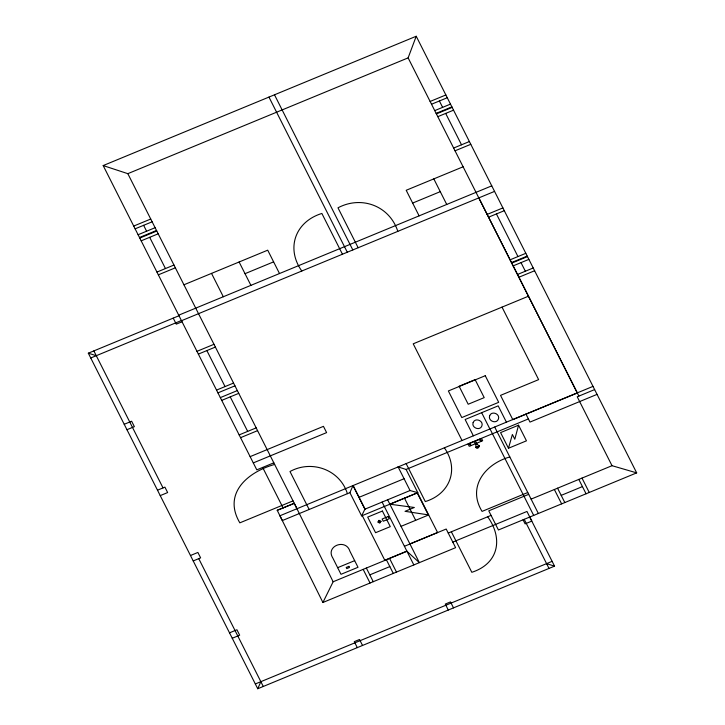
<?xml version="1.0" encoding="UTF-8"?>
<svg xmlns="http://www.w3.org/2000/svg" width="725" height="725" viewBox="0 0 725 725"><rect width="100%" height="100%" fill="white"/><g stroke="black" fill="none" stroke-linecap="round" stroke-linejoin="round"><path stroke-width="1.09" d="M518.565 425.185L514.795 439.25L512.385 434.474L508.479 448.249L526.459 440.827L518.565 425.185L500.585 432.608L508.479 448.249M273.823 462.822L256.804 469.854L103.177 165.572L127.827 173.665L408.121 57.882L416.222 36.25L636.677 472.872L498.428 529.984L488.768 510.835L528.697 494.341M178.993 315.737L88.323 353.193L257.747 688.75L260.855 681.672M349.894 492.656L353.002 485.578L364.911 509.177L361.621 515.883L349.894 492.656L282.351 520.559L279.932 515.765L353.002 485.578M333.138 581.767L294.268 503.322L277.222 510.3L322.906 602.493L333.138 581.767L406.942 551.281L419.367 562.645L387.63 499.788M103.177 165.572L416.222 36.25M430.124 101.464L445.866 94.966M133.717 226.064L150.737 219.032M431.529 104.228L447.271 97.73M135.113 228.837L152.132 221.805M434.746 110.608L450.488 104.11M138.094 234.728L155.114 227.704M436.142 113.372L451.883 106.874M436.405 113.898L452.146 107.4M139.49 237.501L156.509 230.468M139.771 238.063L156.79 231.03M437.8 116.662L453.542 110.164M141.176 240.827L158.186 233.803M453.651 148.045L469.392 141.538M156.944 272.074L173.964 265.042M455.037 150.809L470.788 144.311M158.34 274.838L175.359 267.806M463.112 166.795L406.199 190.276L419.104 215.851M183.933 284.789L267.715 250.179L279.506 273.542M412.652 203.063L440.265 191.654M245.014 273.678L273.615 261.861M178.712 315.176L491.758 185.854M90.743 357.987L181.413 320.532M181.504 320.713L494.559 191.391M182.038 321.773L176.275 324.157L173.23 318.121M487.155 214.419L502.896 207.921M488.559 217.183L504.301 210.685M196.964 351.335L213.984 344.303M198.36 354.099L215.379 347.067M510.083 259.822L525.824 253.315M511.478 262.586L527.22 256.088M511.741 263.112L527.483 256.614M124.22 424.288L131.633 421.225L134.37 426.644L126.957 429.708M513.137 265.876L528.878 259.378M216.53 390.095L233.55 383.063M217.935 392.859L234.954 385.836M517.487 274.476L533.228 267.978M220.328 397.617L237.347 390.585M518.882 277.249L534.624 270.742M221.723 400.381L238.743 393.349M528.48 296.199L413.214 343.813L462.052 440.537M239.159 434.9L256.179 427.877M240.555 437.673L257.574 430.641M157.497 490.191L164.91 487.127L167.647 492.556L160.234 495.61M250.134 456.632L323.45 426.345L326.612 432.617L253.297 462.903M274.639 464.435C247.805 471.975 222.43 493.408 239.839 522.843L293.036 500.875M277.222 510.3L294.268 503.322M593.005 386.38L353.129 485.523L365.038 509.113M190.476 555.513L197.889 552.45L200.626 557.878L193.212 560.933M594.627 389.588L577.227 396.783L612.018 465.695L636.677 472.872M398.125 466.936L406.082 469.447L528.389 418.923M475.392 443.763L469.22 446.31L468.078 444.062L481.527 438.507L482.66 440.755L476.533 443.283M475.745 444.461L476.887 443.99M597.047 394.382L529.984 422.086L525.942 414.084M359.083 497.314L404.079 478.727M364.911 509.177L410.042 490.535L417.808 492.674L406.082 469.447M361.621 515.883L417.808 492.674M509.811 456.949C485.415 463.828 466.846 486.747 482.071 511.397L527.773 492.52M401.061 526.341L428.692 514.931L405.039 511.324L414.337 507.482L389.887 504.21L417.491 492.81L437.574 532.513L409.969 543.913M337.651 567.675L341.004 574.309L358.014 567.285L349.867 551.145C345.897 538.095 325.017 546.106 332.902 558.159L337.651 567.675L354.67 560.652M404.423 546.287L446.201 529.033L455.617 547.665L322.906 602.493M448.24 533.065L491.061 515.384M531.108 499.117L612.018 465.695M406.861 551.118L384.794 560.235L362.273 515.62M561.195 495.374L582.438 486.593M229.517 632.834L236.93 629.771L239.667 635.2L232.254 638.254M369.795 574.871L389.833 566.588M452.799 542.092L526.966 511.46L531.797 521.112L525.108 523.876L523.051 519.807M255.327 683.956L552.115 561.349M257.747 688.75L554.543 566.143L529.748 517.043M88.323 353.193L96.28 355.703M546.587 563.633L554.543 566.143M439.395 100.983L442.622 107.354M445.676 113.417L461.517 144.792M496.426 213.938L517.958 256.568M521.012 262.622L525.353 271.232M478.817 197.898L577.345 392.968L512.802 419.63L500.531 395.37L538.63 379.628L502.026 307.128M408.121 57.882L578.885 396.095M433.813 178.867L446.727 204.441M582.003 478.092L589.253 492.465M578.813 479.406L586.063 493.779M557.561 488.188L564.82 502.552M554.371 489.511L561.63 503.875M506.412 422.158L498.184 405.855L465.133 419.503L473.362 435.816M397.817 231.357C389.57 205.809 361.449 195.315 337.986 207.812L358.15 247.742M494.713 427.043L538.358 513.49M490.037 428.973L533.682 515.421M481.654 412.679L489.892 428.992M524.22 519.327L549.006 568.427M480.168 439.069L481.3 441.317M475.401 441.036L477.005 444.208L479.361 446.074L478.31 447.86L477.249 448.204L475.872 447.515L475.854 444.688L474.25 441.507M469.483 443.483L470.661 445.712M274.494 94.803L352.821 249.944M487.689 516.771C503.349 538.539 498.773 563.597 471.821 572.306L451.358 531.778M268.957 97.087L347.293 252.227M444.38 447.833C459.451 469.166 449.971 494.006 425.303 501.573L406.145 463.628M342.445 254.23L321.864 213.458C295.338 221.578 285.623 248.267 301.799 271.014M417.718 493.915L427.886 514.061M398.125 466.936L410.042 490.535M404.487 498.175L415.661 520.314M453.515 607.876L450.506 601.913L445.277 604.07L448.286 610.042M382.102 502.072L413.839 564.929M389.579 558.449L396.475 572.097M239.114 261.997L250.913 285.351M386.389 559.763L393.285 573.421M347.402 493.689C339.971 469.655 311.668 459.487 290 471.531L309.167 509.485M366.352 568.047L373.248 581.695M363.162 569.37L370.049 583.018M211.528 273.397L223.318 296.752M127.827 173.665L296.996 508.714M362.536 645.458L359.518 639.495L354.289 641.652L357.307 647.624M143.623 225.321L146.604 231.221M149.676 237.311L165.454 268.558M206.87 350.583L225.04 386.579M230.233 396.865L247.669 431.393M262.658 467.435L283.103 507.935M93.86 350.909L163.025 487.907M198.75 558.649L263.275 686.466M380.299 521.493L379.601 522.507L378.468 521.937L379.157 520.912L380.299 521.493M380.987 521.32L379.773 523.115L377.779 522.1L378.994 520.314L380.987 521.32M473.135 422.575C471.168 427.777 479.977 431.257 481.889 425.928C483.856 420.727 475.038 417.237 473.135 422.575M489.665 415.742C487.689 420.953 496.507 424.433 498.41 419.095C500.386 413.893 491.568 410.404 489.665 415.742M479.307 446.047C478.11 448.902 472.301 447.524 479.307 446.047M470.634 444.117L470.108 444.606L470.634 444.117M480.738 440.211L479.995 440.256L480.738 440.211M475.129 379.637L459.106 386.253L468.187 404.242L484.209 397.626L475.129 379.637M485.261 375.713L448.367 390.956L461.798 417.564L498.691 402.321L485.261 375.713M382.401 511.034L367.693 517.106L375.577 532.712L390.277 526.64L382.401 511.034M388.102 516.562L382.138 519.028L383.262 521.239L389.216 518.774L388.102 516.562M348.906 566.361L346.197 567.476L346.758 568.599L349.468 567.485L348.906 566.361"/></g></svg>
